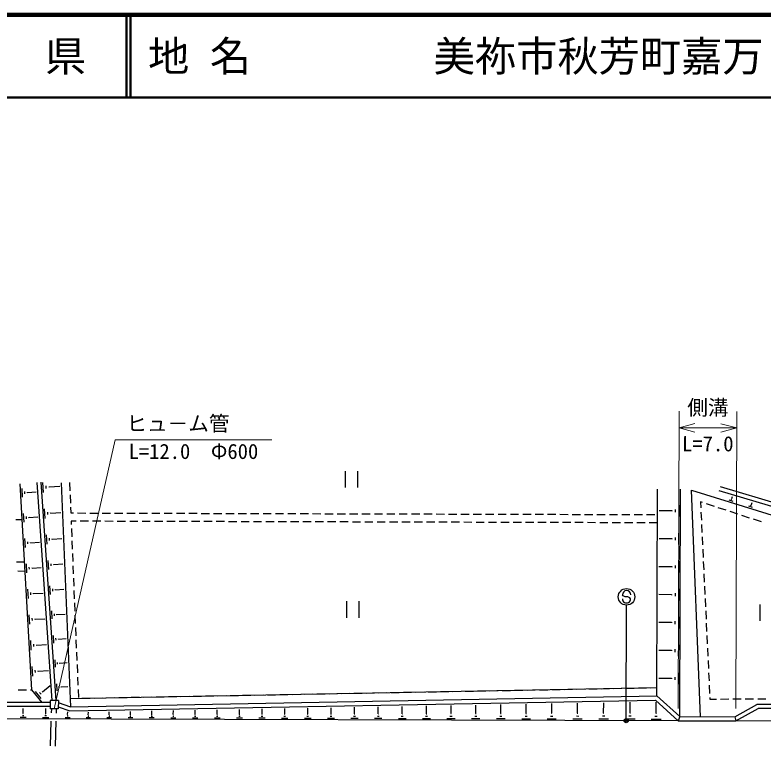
# Model space of a CAD drawing. Units: millimetres, scale not verified. Extents: x 40000 to 680000, y 20000 to 380000.
# Drawn here: x 354242 to 444958, y 291404 to 380000 of the extents above; entities that cross this region are included whole.
import ezdxf
from ezdxf.enums import TextEntityAlignment as Align

# ---------------------------------------------------------------- set-up
doc = ezdxf.new("R2010")
doc.units = ezdxf.units.MM
doc.header["$LTSCALE"] = 1000
doc.header["$PDMODE"] = 32
doc.header["$PDSIZE"] = 500
for name, color, linetype, lineweight in [('M-BGD', 7, 'Continuous', 25), ('M-STR-HTXT', 7, 'Continuous', 13), ('M-STR-STRC', 7, 'Continuous', 25), ('M-TTL', 2, 'Continuous', 140), ('M-TTL-LINE', 7, 'Continuous', 50)]:
    doc.layers.add(name, color=color, linetype=linetype, lineweight=lineweight)
doc.layers.add('M-TTL-TXT', color=7, linetype='Continuous')
doc.styles.add('@ＭＳ ゴシック', font='')
doc.styles.add('ＭＳ ゴシック', font='')
doc.styles.get('@ＭＳ ゴシック').set_extended_font_data('@MS Gothic')
doc.styles.get('ＭＳ ゴシック').set_extended_font_data('MS Gothic')

msp = doc.modelspace()

# ---------------------------------------------------------------- linework, layer by layer
at = {"layer": 'M-BGD'}
for p, q in [((394265, 324730), (394265, 322730)), ((395765, 324730), (395765, 322730)), ((356294, 298221), (354881, 323166)), ((358752, 296926), (356918, 323354)), ((359253, 296925), (357417, 323389)), ((357703, 322149), (357620, 323347)), ((359858, 323289), (360975, 296170)), ((360857, 323330), (360898, 322331)), ((355171, 321583), (355113, 322614)), ((355459, 321987), (355444, 322245)), ((355763, 322101), (355759, 322165)), ((355761, 322133), (356798, 322192)), ((358032, 322623), (358011, 322923)), ((358383, 322761), (358378, 322835)), ((358380, 322798), (359674, 322888)), ((432097, 297478), (432166, 322523)), ((434863, 294966), (434939, 322516)), ((437370, 294959), (436289, 322404)), ((436289, 322404), (458982, 315378)), ((459409, 316487), (439646, 322320)), ((459526, 316974), (439788, 322799)), ((360919, 321832), (360960, 320832)), ((441316, 321057), (440868, 321196)), ((441190, 321243), (441078, 321278)), ((441190, 321391), (441162, 321400)), ((441176, 321395), (441251, 321638)), ((360981, 320333), (361009, 319647)), ((434733, 320594), (434730, 319208)), ((437629, 320908), (437371, 320992)), ((437371, 320992), (437406, 320264)), ((439054, 320440), (438104, 320752)), ((440479, 319972), (439529, 320284)), ((443689, 320322), (443225, 320466)), ((443558, 320515), (443442, 320551)), ((443558, 320668), (443529, 320677)), ((443544, 320672), (443625, 320937)), ((355344, 318539), (355284, 319589)), ((357922, 318993), (357842, 320146)), ((358238, 319450), (358218, 319738)), ((358577, 319582), (358572, 319654)), ((358574, 319618), (359806, 319703)), ((361009, 319647), (361322, 319646)), ((361822, 319645), (362822, 319642)), ((363322, 319641), (364322, 319638)), ((364822, 319636), (365822, 319634)), ((366322, 319632), (367322, 319630)), ((367822, 319628), (368822, 319625)), ((369322, 319624), (370322, 319621)), ((370822, 319620), (371822, 319617)), ((372322, 319616), (373322, 319613)), ((373822, 319612), (374822, 319609)), ((375322, 319608), (376322, 319605)), ((376822, 319603), (377822, 319601)), ((378322, 319599), (379322, 319597)), ((379822, 319595), (380822, 319592)), ((381322, 319591), (382322, 319588)), ((382822, 319587), (383822, 319584)), ((384322, 319583), (385322, 319580)), ((385822, 319579), (386822, 319576)), ((387322, 319574), (388322, 319572)), ((388822, 319570), (389822, 319568)), ((390322, 319566), (391322, 319563)), ((391822, 319562), (392822, 319559)), ((393322, 319558), (394322, 319555)), ((394822, 319554), (395822, 319551)), ((396322, 319550), (397322, 319547)), ((397822, 319546), (398822, 319543)), ((399322, 319541), (400322, 319539)), ((400822, 319537), (401822, 319535)), ((402322, 319533), (403322, 319530)), ((403822, 319529), (404822, 319526)), ((405322, 319525), (406322, 319522)), ((406822, 319521), (407822, 319518)), ((408322, 319517), (409322, 319514)), ((409822, 319512), (410822, 319510)), ((411322, 319508), (412322, 319506)), ((412822, 319504), (413822, 319501)), ((414322, 319500), (415322, 319497)), ((415822, 319496), (416822, 319493)), ((417322, 319492), (418322, 319489)), ((418822, 319488), (419822, 319485)), ((420322, 319484), (421322, 319481)), ((421822, 319479), (422822, 319477)), ((423322, 319475), (424322, 319473)), ((424822, 319471), (425822, 319468)), ((426322, 319467), (427322, 319464)), ((427822, 319463), (428822, 319460)), ((429322, 319459), (430322, 319456)), ((430822, 319455), (431822, 319452)), ((433900, 319903), (432359, 319907)), ((433900, 319946), (433899, 319860)), ((434316, 320075), (434315, 319729)), ((437429, 319765), (437477, 318766)), ((441904, 319505), (440954, 319816)), ((443330, 319037), (442380, 319349)), ((354339, 318856), (355125, 318854)), ((355636, 318950), (355622, 319213)), ((355946, 319067), (355942, 319132)), ((355944, 319100), (357009, 319160)), ((361655, 318645), (361050, 318647)), ((361050, 318647), (361066, 318252)), ((363155, 318641), (362155, 318644)), ((364655, 318637), (363655, 318640)), ((366155, 318633), (365155, 318636)), ((367655, 318629), (366655, 318631)), ((369155, 318625), (368155, 318627)), ((370655, 318620), (369655, 318623)), ((372155, 318616), (371155, 318619)), ((373655, 318612), (372655, 318615)), ((375155, 318608), (374155, 318611)), ((376655, 318604), (375655, 318607)), ((378155, 318600), (377155, 318602)), ((379655, 318596), (378655, 318598)), ((381155, 318591), (380155, 318594)), ((382655, 318587), (381655, 318590)), ((384155, 318583), (383155, 318586)), ((385655, 318579), (384655, 318582)), ((387155, 318575), (386155, 318578)), ((388655, 318571), (387655, 318574)), ((390155, 318567), (389155, 318569)), ((391655, 318563), (390655, 318565)), ((393155, 318558), (392155, 318561)), ((394655, 318554), (393655, 318557)), ((396155, 318550), (395155, 318553)), ((397655, 318546), (396655, 318549)), ((399155, 318542), (398155, 318545)), ((400655, 318538), (399655, 318540)), ((402155, 318534), (401155, 318536)), ((403655, 318529), (402655, 318532)), ((405155, 318525), (404155, 318528)), ((406655, 318521), (405655, 318524)), ((408155, 318517), (407155, 318520)), ((409655, 318513), (408655, 318516)), ((411155, 318509), (410155, 318512)), ((412655, 318505), (411655, 318507)), ((414155, 318501), (413155, 318503)), ((415655, 318496), (414655, 318499)), ((417155, 318492), (416155, 318495)), ((418655, 318488), (417655, 318491)), ((420155, 318484), (419155, 318487)), ((421655, 318480), (420655, 318483)), ((423155, 318476), (422155, 318479)), ((424655, 318472), (423655, 318474)), ((426155, 318467), (425155, 318470)), ((427655, 318463), (426655, 318466)), ((429155, 318459), (428155, 318462)), ((430655, 318455), (429655, 318458)), ((432155, 318451), (431155, 318454)), ((444755, 318569), (443805, 318881)), ((361087, 317752), (361128, 316753)), ((437501, 318267), (437549, 317268)), ((358138, 315881), (358061, 316990)), ((358442, 316320), (358423, 316597)), ((434307, 316689), (434306, 316342)), ((434724, 317208), (434720, 315821)), ((437572, 316768), (437620, 315769)), ((355517, 315476), (355457, 316545)), ((355815, 315895), (355800, 316162)), ((356131, 316013), (356127, 316080)), ((356129, 316047), (357220, 316109)), ((358768, 316447), (358763, 316516)), ((358765, 316482), (359935, 316563)), ((361149, 316254), (361190, 315254)), ((433890, 316517), (432349, 316521)), ((433890, 316560), (433890, 316473)), ((437644, 315270), (437692, 314271)), ((358351, 312812), (358277, 313878)), ((361210, 314755), (361252, 313756)), ((355418, 313689), (354418, 313704)), ((355692, 312393), (355630, 313482)), ((355996, 312820), (355980, 313092)), ((356317, 312940), (356313, 313009)), ((356315, 312975), (357433, 313038)), ((358643, 313234), (358625, 313501)), ((358956, 313356), (358952, 313423)), ((358954, 313389), (360062, 313466)), ((361272, 313256), (361313, 312257)), ((433881, 313130), (432340, 313134)), ((433881, 313174), (433881, 313087)), ((434297, 313302), (434296, 312956)), ((434715, 313821), (434711, 312435)), ((437715, 313772), (437763, 312773)), ((354572, 312616), (355480, 312605)), ((437787, 312273), (437834, 311275)), ((361334, 311757), (361375, 310758)), ((355868, 309291), (355805, 310400)), ((358561, 309786), (358490, 310810)), ((358842, 310191), (358824, 310447)), ((359142, 310308), (359138, 310372)), ((359140, 310340), (360188, 310413)), ((361396, 310259), (361437, 309260)), ((434705, 310435), (434702, 309048)), ((437858, 310775), (437906, 309776)), ((356177, 309725), (356161, 310003)), ((356504, 309848), (356500, 309917)), ((356502, 309883), (357648, 309948)), ((433872, 309744), (432331, 309748)), ((433872, 309787), (433871, 309700)), ((434288, 309916), (434287, 309569)), ((361457, 308760), (361498, 307761)), ((394462, 308953), (394462, 306953)), ((395962, 308953), (395962, 306953)), ((437930, 309277), (437977, 308278)), ((444557, 308558), (444557, 306558)), ((358768, 306802), (358700, 307784)), ((438001, 307778), (438049, 306780)), ((356044, 306169), (355981, 307297)), ((356359, 306611), (356343, 306893)), ((356692, 306736), (356688, 306807)), ((356690, 306771), (357864, 306838)), ((359037, 307191), (359020, 307436)), ((359325, 307303), (359321, 307365)), ((359323, 307334), (360312, 307403)), ((361519, 307261), (361560, 306262)), ((434696, 307048), (434692, 305662)), ((361581, 305763), (361622, 304763)), ((433862, 306357), (432321, 306362)), ((433862, 306401), (433862, 306314)), ((434279, 306529), (434278, 306183)), ((438073, 306280), (438120, 305281)), ((356222, 303027), (356157, 304175)), ((358972, 303860), (358907, 304800)), ((359230, 304232), (359214, 304467)), ((359506, 304340), (359502, 304399)), ((359504, 304369), (360435, 304434)), ((361643, 304264), (361684, 303265)), ((438144, 304782), (438192, 303783)), ((356543, 303477), (356526, 303764)), ((356881, 303604), (356877, 303676)), ((356879, 303640), (358081, 303708)), ((433853, 303014), (433853, 302928)), ((434269, 303143), (434268, 302796)), ((434687, 303662), (434683, 302275)), ((438216, 303284), (438263, 302285)), ((361704, 302765), (361745, 301766)), ((433853, 302971), (432312, 302975)), ((359174, 300959), (359111, 301858)), ((359420, 301315), (359404, 301540)), ((359684, 301418), (359680, 301474)), ((359682, 301446), (360555, 301507)), ((361766, 301266), (361807, 300267)), ((438287, 301785), (438335, 300786)), ((356402, 299865), (356335, 301034)), ((356727, 300323), (356711, 300615)), ((357072, 300452), (357068, 300525)), ((357070, 300489), (358299, 300559)), ((434677, 300275), (434674, 298889)), ((438359, 300287), (438406, 299288)), ((361828, 299768), (361869, 298768)), ((433844, 299584), (432303, 299589)), ((433844, 299628), (433843, 299541)), ((434260, 299757), (434259, 299410)), ((357579, 297984), (358515, 298731)), ((359372, 298098), (359312, 298958)), ((359607, 298438), (359593, 298653)), ((359860, 298537), (359856, 298591)), ((359858, 298564), (360674, 298620)), ((360957, 297170), (432078, 298478)), ((429840, 298437), (430840, 298455)), ((431340, 298464), (432078, 298478)), ((438430, 298789), (438478, 297790)), ((354646, 298205), (355646, 298215)), ((356146, 298220), (356294, 298221)), ((357523, 296679), (356294, 298221)), ((357406, 297147), (356724, 298003)), ((357407, 297673), (357237, 297887)), ((357600, 297957), (357557, 298011)), ((361889, 298269), (361931, 297270)), ((381848, 297554), (382848, 297572)), ((383348, 297581), (384348, 297600)), ((384848, 297609), (385848, 297627)), ((386348, 297637), (387347, 297655)), ((387847, 297664), (388847, 297683)), ((389347, 297692), (390347, 297710)), ((390847, 297719), (391847, 297738)), ((392347, 297747), (393346, 297765)), ((393846, 297775), (394846, 297793)), ((395346, 297802), (396346, 297821)), ((396846, 297830), (397846, 297848)), ((398346, 297857), (399345, 297876)), ((399845, 297885), (400845, 297903)), ((401345, 297913), (402345, 297931)), ((402845, 297940), (403845, 297959)), ((404345, 297968), (405344, 297986)), ((405844, 297995), (406844, 298014)), ((407344, 298023), (408344, 298041)), ((408844, 298050), (409844, 298069)), ((410344, 298078), (411343, 298096)), ((411843, 298106), (412843, 298124)), ((413343, 298133), (414343, 298152)), ((414843, 298161), (415843, 298179)), ((416343, 298188), (417342, 298207)), ((417842, 298216), (418842, 298234)), ((419342, 298244), (420342, 298262)), ((420842, 298271), (421842, 298290)), ((422342, 298299), (423341, 298317)), ((423841, 298326), (424841, 298345)), ((425341, 298354), (426341, 298372)), ((426841, 298382), (427841, 298400)), ((428341, 298409), (429340, 298428)), ((358501, 296677), (271451, 296916)), ((358502, 296927), (358499, 295927)), ((359502, 296924), (358502, 296927)), ((359502, 296924), (359499, 295924)), ((359501, 296674), (360975, 296170)), ((360896, 295668), (431908, 296975)), ((360975, 296170), (432097, 297478)), ((362352, 297195), (363352, 297214)), ((363851, 297223), (364851, 297241)), ((365351, 297250), (366351, 297269)), ((366851, 297278), (367851, 297296)), ((368351, 297306), (369351, 297324)), ((369850, 297333), (370850, 297352)), ((371350, 297361), (372350, 297379)), ((372850, 297388), (373850, 297407)), ((374350, 297416), (375350, 297434)), ((375849, 297444), (376849, 297462)), ((377349, 297471), (378349, 297490)), ((378849, 297499), (379849, 297517)), ((380349, 297526), (381348, 297545)), ((425630, 295398), (425633, 296659)), ((428830, 295410), (428834, 296718)), ((431908, 296975), (434669, 294467)), ((431981, 295401), (431984, 296709)), ((432097, 297478), (434863, 294966)), ((438502, 297290), (438511, 297087)), ((438511, 297087), (439308, 297093)), ((439808, 297097), (440808, 297104)), ((441308, 297108), (442308, 297115)), ((442808, 297119), (443808, 297127)), ((444308, 297130), (445307, 297138)), ((358500, 296177), (271396, 296417)), ((355232, 295328), (355233, 295959)), ((357968, 295320), (357970, 295951)), ((359499, 295924), (358499, 295927)), ((358683, 295421), (358699, 295926)), ((359282, 295402), (359299, 295924)), ((359499, 296146), (360896, 295668)), ((376093, 295222), (376095, 295748)), ((378767, 295231), (378769, 295797)), ((381469, 295241), (381471, 295847)), ((384201, 295251), (384202, 295897)), ((386961, 295261), (386963, 295948)), ((389750, 295271), (389752, 295999)), ((392569, 295281), (392571, 296051)), ((395418, 295291), (395421, 296103)), ((398298, 295301), (398300, 296156)), ((401208, 295311), (401210, 296210)), ((404149, 295322), (404151, 296264)), ((407121, 295332), (407124, 296319)), ((410125, 295343), (410128, 296374)), ((413161, 295354), (413164, 296430)), ((416229, 295365), (416232, 296486)), ((419329, 295376), (419332, 296543)), ((422463, 295387), (422466, 296601)), ((441540, 294948), (444219, 296440)), ((441669, 294447), (444348, 295940)), ((457864, 296403), (444219, 296440)), ((457862, 295903), (444348, 295940)), ((434669, 294467), (118636, 295337)), ((354862, 294887), (355599, 294885)), ((355139, 295107), (355323, 295106)), ((355209, 295328), (355255, 295328)), ((357599, 294879), (358335, 294877)), ((357875, 295099), (358059, 295099)), ((357945, 295320), (357991, 295320)), ((360335, 294872), (360929, 294870)), ((360558, 295049), (360707, 295049)), ((360614, 295227), (360651, 295227)), ((360633, 295227), (360634, 295558)), ((362878, 294865), (363399, 294863)), ((363074, 295020), (363204, 295020)), ((363123, 295176), (363156, 295176)), ((363139, 295176), (363140, 295510)), ((365401, 294858), (365948, 294856)), ((365607, 295021), (365744, 295021)), ((365659, 295185), (365693, 295185)), ((365676, 295185), (365677, 295556)), ((367951, 294851), (368525, 294849)), ((368167, 295022), (368310, 295022)), ((368221, 295194), (368257, 295194)), ((368239, 295194), (368240, 295603)), ((370528, 294843), (371129, 294842)), ((370754, 295023), (370904, 295023)), ((370811, 295203), (370848, 295203)), ((370829, 295203), (370831, 295651)), ((373132, 294836), (373761, 294835)), ((373368, 295024), (373525, 295024)), ((373428, 295213), (373467, 295212)), ((373447, 295213), (373449, 295699)), ((375764, 294829), (376420, 294827)), ((376011, 295025), (376175, 295025)), ((376073, 295222), (376114, 295222)), ((378681, 295026), (378852, 295026)), ((378746, 295232), (378788, 295231)), ((381380, 295027), (381558, 295027)), ((381447, 295241), (381492, 295241)), ((384107, 295029), (384293, 295028)), ((384177, 295251), (384224, 295251)), ((386864, 295030), (387056, 295029)), ((386937, 295261), (386985, 295261)), ((389650, 295031), (389850, 295030)), ((389725, 295271), (389775, 295270)), ((392465, 295032), (392672, 295031)), ((392543, 295281), (392595, 295280)), ((395310, 295033), (395525, 295033)), ((395392, 295291), (395445, 295291)), ((398186, 295034), (398408, 295034)), ((398270, 295301), (398326, 295301)), ((401092, 295035), (401322, 295035)), ((401179, 295311), (401237, 295311)), ((404029, 295037), (404267, 295036)), ((404119, 295322), (404179, 295322)), ((406997, 295038), (407243, 295037)), ((407090, 295332), (407152, 295332)), ((409997, 295039), (410251, 295038)), ((410093, 295343), (410157, 295343)), ((413029, 295040), (413291, 295040)), ((413128, 295354), (413193, 295354)), ((416093, 295042), (416363, 295041)), ((416195, 295365), (416262, 295365)), ((419189, 295043), (419467, 295042)), ((419295, 295376), (419364, 295376)), ((422319, 295044), (422605, 295043)), ((422427, 295387), (422499, 295387)), ((425482, 295045), (425776, 295045)), ((425593, 295398), (425667, 295398)), ((428678, 295047), (428981, 295046)), ((428793, 295410), (428868, 295409)), ((431828, 295038), (432131, 295037)), ((431943, 295401), (432018, 295401)), ((434863, 294966), (434669, 294467)), ((434863, 294966), (441540, 294948)), ((441540, 294948), (441669, 294447)), ((358553, 291424), (358650, 294422)), ((359153, 291404), (359250, 294403)), ((378424, 294822), (379108, 294820)), ((381112, 294814), (381825, 294812)), ((383828, 294807), (384570, 294805)), ((386574, 294799), (387345, 294797)), ((389349, 294792), (390149, 294789)), ((392153, 294784), (392983, 294782)), ((394987, 294776), (395847, 294774)), ((397851, 294768), (398741, 294766)), ((400746, 294760), (401667, 294758)), ((403671, 294752), (404623, 294750)), ((406628, 294744), (407611, 294741)), ((409616, 294736), (410630, 294733)), ((412636, 294727), (413682, 294725)), ((415688, 294719), (416766, 294716)), ((418772, 294711), (419883, 294708)), ((421889, 294702), (423033, 294699)), ((425039, 294693), (426217, 294690)), ((428223, 294685), (429434, 294681)), ((431373, 294676), (432584, 294673)), ((434669, 294467), (441669, 294447)), ((535669, 294189), (441669, 294447))]:
    msp.add_line(p, q, dxfattribs=at)
at = {"layer": 'M-STR-HTXT'}
for p, q in [((434673, 295967), (434772, 331967)), ((441673, 295947), (441772, 331947)), ((436700, 330479), (434767, 329967)), ((441767, 329947), (439836, 330470)), ((434767, 329967), (441767, 329947)), ((434767, 329967), (436697, 329444)), ((439834, 329435), (441767, 329947)), ((366382, 328527), (358999, 295925)), ((366382, 328527), (385382, 328527))]:
    msp.add_line(p, q, dxfattribs=at)
at = {"layer": 'M-STR-STRC'}
for p, q in [((428007, 309625), (427908, 309743)), ((428252, 309485), (428007, 309625)), ((428553, 309483), (428252, 309485)), ((428798, 309371), (428553, 309483)), ((428904, 309235), (428798, 309371)), ((428362, 294634), (428400, 308484))]:
    msp.add_line(p, q, dxfattribs=at)
for centre, radius in [((428403, 309484), 1000), ((428361, 294484), 150), ((428361, 294484), 120), ((428361, 294484), 90), ((428361, 294484), 60), ((428361, 294484), 30)]:
    msp.add_circle(centre, radius, dxfattribs=at)
for centre, start, end in [((428408, 309739), 359.55488, 179.55488), ((428404, 309239), 179.55488, 359.55488)]:
    msp.add_arc(centre, 500, start, end, dxfattribs=at)
msp.add_point((428361, 294484), dxfattribs=at)
at = {"layer": 'M-TTL'}
msp.add_line((680000, 380000), (40000, 380000), dxfattribs=at)
at = {"layer": 'M-TTL-LINE'}
for p, q in [((367750, 380000), (367750, 370000)), ((368250, 380000), (368250, 370000)), ((40000, 370000), (680000, 370000))]:
    msp.add_line(p, q, dxfattribs=at)

# ---------------------------------------------------------------- texts
at = {"layer": 'M-STR-HTXT', "style": 'ＭＳ ゴシック'}
msp.add_text('側溝', height=1833, rotation=359.842, dxfattribs=at).set_placement((438270, 330957), align=Align.BOTTOM_CENTER)
msp.add_text('ヒュ－ム管', height=1833, dxfattribs=at).set_placement((367757, 329027), align=Align.BOTTOM_LEFT)
at = {"layer": 'M-STR-HTXT', "style": '@ＭＳ ゴシック'}
msp.add_text('L=7.0', height=1833, rotation=359.842, dxfattribs=at).set_placement((438264, 328957), align=Align.TOP_CENTER)
at = {"layer": 'M-STR-HTXT', "style": 'ＭＳ ゴシック'}
msp.add_text('L=12.0\u3000Φ600', height=1833, dxfattribs=at).set_placement((375882, 328027), align=Align.TOP_CENTER)
at = {"layer": 'M-TTL-TXT', "style": 'ＭＳ ゴシック'}
for s, p in [('地 名', (370380, 375000)), ('美祢市秋芳町嘉万', (405024, 375000))]:
    msp.add_text(s, height=3666, dxfattribs=at).set_placement(p, align=Align.MIDDLE_LEFT)
msp.add_text('山\u3000口\u3000県', height=3666, dxfattribs=at).set_placement((350375, 375000), align=Align.MIDDLE_CENTER)

doc.saveas('drawing.dxf')
